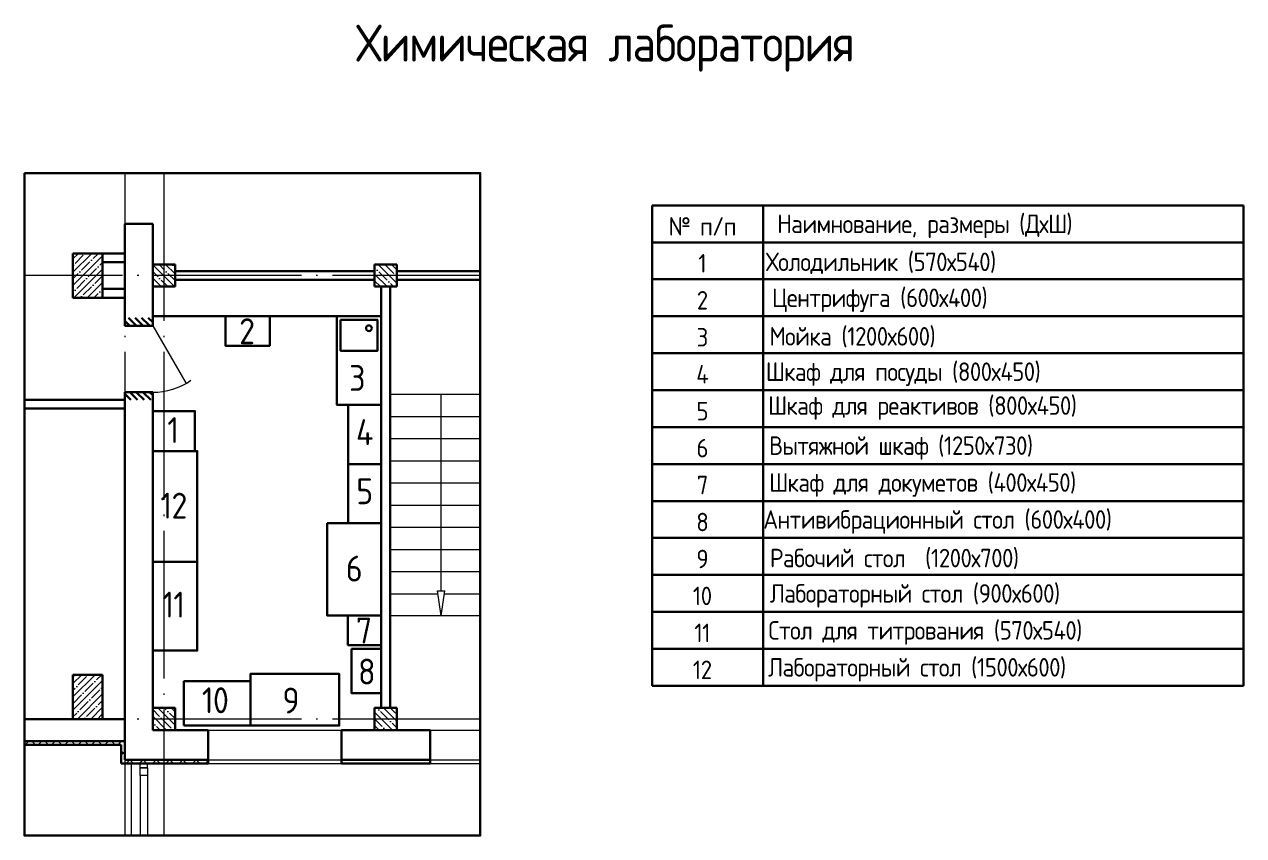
# Model space of a CAD drawing. Extents: x -965262 to 1142518, y -357520 to 71675.
# Drawn here: x -542665 to -526174, y -323648 to -312672 of the extents above; entities that cross this region are included whole.
import ezdxf

# ---------------------------------------------------------------- set-up
doc = ezdxf.new("R2010")
doc.units = 0
doc.header["$LTSCALE"] = 10
doc.linetypes.add('DOTE', pattern=[2.42, 2, -0.2, 0.02, -0.2])
doc.layers.get('0').update_dxf_attribs({"linetype": 'CONTINUOUS', "lineweight": 30})
doc.layers.add('DOTE', color=7, linetype='DOTE', lineweight=9)
doc.styles.add('GOST-2.304_Type-B', font='isocpeur.ttf', dxfattribs={"width": 0.9})
pattern_1 = [(135, (-631849.92, -313190.2), (-89.80256, -89.80256), []), (135, (-631849.92, -313100.39), (-89.80256, -89.80256), [158.75, -31.75, 0, -31.75])]
pattern_2 = [(45, (-631849.92, -313190.2), (-89.80256, 89.80256), []), (45, (-631760.11, -313190.2), (-89.80256, 89.80256), [158.75, -31.75, 0, -31.75])]
pattern_3 = [(135, (-1378181, -403695.9), (-44.9012806, -44.9012806), [])]

msp = doc.modelspace()

# ---------------------------------------------------------------- hatches: boundary and pattern name
at = {"lineweight": 15}
h = msp.add_hatch(dxfattribs=at)
h.set_pattern_fill('ANSI35', color=256, scale=20, style=0)
h.set_pattern_definition(pattern_2)
h.paths.add_polyline_path([(-541607.4, -315770.2), (-542007.4, -315770.2), (-542007.4, -316370.2), (-541607.4, -316370.2)])
h = msp.add_hatch(dxfattribs=at)
h.set_pattern_fill('ANSI35', color=256, scale=20, angle=90, style=0)
h.set_pattern_definition(pattern_1)
h.paths.add_polyline_path([(-540777.4, -315920.2), (-540927.4, -315920.2), (-540927.4, -316070.2), (-540777.4, -316070.2)])
h.paths.add_polyline_path([(-540777.4, -316070.2), (-540927.4, -316070.2), (-540927.4, -316220.2), (-540777.4, -316220.2)])
h.paths.add_polyline_path([(-540627.4, -316070.2), (-540777.4, -316070.2), (-540777.4, -316220.2), (-540627.4, -316220.2)])
h.paths.add_polyline_path([(-540627.4, -315920.2), (-540777.4, -315920.2), (-540777.4, -316070.2), (-540627.4, -316070.2)])
h = msp.add_hatch(dxfattribs=at)
h.set_pattern_fill('ANSI35', color=256, scale=20, angle=90, style=0)
h.set_pattern_definition(pattern_1)
h.paths.add_polyline_path([(-537777.4, -315920.2), (-537927.4, -315920.2), (-537927.4, -316070.2), (-537777.4, -316070.2)])
h.paths.add_polyline_path([(-537777.4, -316070.2), (-537927.4, -316070.2), (-537927.4, -316220.2), (-537777.4, -316220.2)])
h.paths.add_polyline_path([(-537627.4, -316070.2), (-537777.4, -316070.2), (-537777.4, -316220.2), (-537627.4, -316220.2)])
h.paths.add_polyline_path([(-537627.4, -315920.2), (-537777.4, -315920.2), (-537777.4, -316070.2), (-537627.4, -316070.2)])
h = msp.add_hatch()
h.set_pattern_fill('ANSI31', color=3, scale=20, angle=90)
h.set_pattern_definition(pattern_3)
h.paths.add_polyline_path([(-541227.1, -316640.2), (-540927.1, -316640.2), (-540927.1, -316740.2), (-541227.1, -316740.2)])
h.paths.add_polyline_path([(-541307.1, -316640.2), (-541227.1, -316640.2), (-541227.1, -316740.2), (-541307.1, -316740.2)])
h = msp.add_hatch()
h.set_pattern_fill('ANSI31', color=3, scale=20, angle=90)
h.set_pattern_definition(pattern_3)
h.paths.add_polyline_path([(-541226.7, -317650.3), (-540926.7, -317650.3), (-540926.7, -317750.3), (-541226.7, -317750.3)])
h.paths.add_polyline_path([(-541306.7, -317650.3), (-541226.7, -317650.3), (-541226.7, -317750.3), (-541306.7, -317750.3)])
h = msp.add_hatch(dxfattribs=at)
h.set_pattern_fill('ANSI35', color=256, scale=20, style=0)
h.set_pattern_definition(pattern_2)
h.paths.add_polyline_path([(-541607.4, -321470.2), (-542007.4, -321470.2), (-542007.4, -322070.2), (-541607.4, -322070.2)])
h = msp.add_hatch(dxfattribs=at)
h.set_pattern_fill('ANSI35', color=256, scale=20, angle=90, style=0)
h.set_pattern_definition(pattern_1)
h.paths.add_polyline_path([(-540777.4, -321920.2), (-540927.4, -321920.2), (-540927.4, -322070.2), (-540777.4, -322070.2)])
h.paths.add_polyline_path([(-540777.4, -322070.2), (-540927.4, -322070.2), (-540927.4, -322220.2), (-540777.4, -322220.2)])
h.paths.add_polyline_path([(-540627.4, -322070.2), (-540777.4, -322070.2), (-540777.4, -322220.2), (-540627.4, -322220.2)])
h.paths.add_polyline_path([(-540627.4, -321920.2), (-540777.4, -321920.2), (-540777.4, -322070.2), (-540627.4, -322070.2)])
h = msp.add_hatch(dxfattribs=at)
h.set_pattern_fill('ANSI35', color=256, scale=20, angle=90, style=0)
h.set_pattern_definition(pattern_1)
h.paths.add_polyline_path([(-537777.4, -321920.2), (-537927.4, -321920.2), (-537927.4, -322070.2), (-537777.4, -322070.2)])
h.paths.add_polyline_path([(-537777.4, -322070.2), (-537927.4, -322070.2), (-537927.4, -322220.2), (-537777.4, -322220.2)])
h.paths.add_polyline_path([(-537627.4, -322070.2), (-537777.4, -322070.2), (-537777.4, -322220.2), (-537627.4, -322220.2)])
h.paths.add_polyline_path([(-537627.4, -321920.2), (-537777.4, -321920.2), (-537777.4, -322070.2), (-537627.4, -322070.2)])
h = msp.add_hatch(dxfattribs=at)
h.set_pattern_fill('ANSI37', color=256, scale=40, angle=90)
h.set_pattern_definition([(135, (-631849.92, -313190.2), (-89.80256, -89.80256), []), (225, (-631849.92, -313190.2), (89.80256, -89.80256), [])])
h.paths.add_polyline_path([(-542664.6, -322370.2), (-542664.6, -322420.2), (-541357.4, -322420.2), (-541357.4, -322670.2), (-540177.4, -322670.2), (-540177.4, -322620.2), (-541307.4, -322620.2), (-541307.4, -322370.2)])

# ---------------------------------------------------------------- linework, layer by layer
for p, q in [((-542664.6, -314683.6, -1451.3), (-541864.6, -314683.6, -1451.3)), ((-542664.6, -315183.6, -1451.3), (-542664.6, -314683.6, -1451.3)), ((-540927.4, -316749.8, -4711.1), (-540477.4, -317529.2, -4711.1)), ((-537717.4, -317675.2, -4711.1), (-536498.7, -317675.2, -4711.1)), ((-537027.4, -320335.9, -4711.1), (-537027.4, -317675.2, -4711.1)), ((-537717.4, -317975.2, -4711.1), (-536498.7, -317975.2, -4711.1)), ((-537717.4, -318275.2, -4711.1), (-536498.7, -318275.2, -4711.1)), ((-537717.4, -318575.2, -4711.1), (-536498.7, -318575.2, -4711.1)), ((-537717.4, -318875.2, -4711.1), (-536498.7, -318875.2, -4711.1)), ((-537717.4, -319175.2, -4711.1), (-536498.7, -319175.2, -4711.1)), ((-537717.4, -319475.2, -4711.1), (-536498.7, -319475.2, -4711.1)), ((-537717.4, -319775.2, -4711.1), (-536498.7, -319775.2, -4711.1)), ((-537717.4, -320075.2, -4711.1), (-536498.7, -320075.2, -4711.1)), ((-537717.4, -320375.2, -4711.1), (-537070.7, -320375.2, -4711.1)), ((-537027.4, -320675.2, -4711.1), (-537076.4, -320335.9, -4711.1)), ((-537076.4, -320335.9, -4711.1), (-536978.4, -320335.9, -4711.1)), ((-537027.4, -320675.2, -4711.1), (-536978.4, -320335.9, -4711.1)), ((-536984.1, -320375.2, -4711.1), (-536498.7, -320375.2, -4711.1)), ((-536498.7, -320675.2, -4711.1), (-537717.4, -320675.2, -4711.1)), ((-540177.4, -322220.2, -4711.1), (-538377.4, -322220.2, -4711.1)), ((-537177.4, -322220.2, -4711.1), (-536498.7, -322220.2, -4711.1)), ((-541097.4, -322732.2, 216.9), (-541097.4, -322670.2, 216.9)), ((-540997.4, -322732.2, 216.9), (-540997.4, -322670.2, 216.9)), ((-540177.4, -322620.2, -4711.1), (-538377.4, -322620.2, -4711.1)), ((-540177.4, -322670.2, -2902.6), (-538377.4, -322670.2, -2902.6)), ((-537177.4, -322620.2, -4711.1), (-536498.7, -322620.2, -4711.1)), ((-537177.4, -322670.2, -2902.6), (-536498.7, -322670.2, -2902.6)), ((-541097.4, -322732.2, 216.9), (-541095.1, -322732.2, 216.9)), ((-541097.4, -322832.2, 216.9), (-541097.4, -322732.2, 216.9)), ((-540997.4, -322832.2, 216.9), (-541097.4, -322832.2, 216.9)), ((-541097.4, -322832.2, 216.9), (-541097.4, -323647.9, 216.9)), ((-540999.7, -322732.2, 216.9), (-541095.1, -322732.2, 216.9)), ((-541095.1, -322732.2, 216.9), (-540999.7, -322732.2, 216.9)), ((-541095.1, -322732.2, 216.9), (-541095.1, -322732.2, 216.9)), ((-541027, -322732.2, 216.9), (-541027, -322732.2, 216.9)), ((-541017.8, -322732.2, 216.9), (-541017.8, -322732.2, 216.9)), ((-540997.4, -322732.2, 216.9), (-540999.7, -322732.2, 216.9)), ((-540999.7, -322732.2, 216.9), (-540999.7, -322732.2, 216.9)), ((-540997.4, -322732.2, 216.9), (-540997.4, -322832.2, 216.9)), ((-540997.4, -322832.2, 216.9), (-540997.4, -323647.9, 216.9))]:
    msp.add_line(p, q, dxfattribs=at)
at = {"color": 6, "lineweight": 30}
for p, q in [((-534174, -315121), (-526174, -315121)), ((-534174, -315121), (-534174, -321621)), ((-532674, -315121), (-532674, -321621)), ((-526174, -315121), (-526174, -321621)), ((-534174, -315621), (-526174, -315621)), ((-534174, -316121), (-526174, -316121)), ((-534174, -316621), (-526174, -316621)), ((-534174, -317121), (-526174, -317121)), ((-534174, -317621), (-526174, -317621)), ((-534174, -318121), (-526174, -318121)), ((-534174, -318621), (-526174, -318621)), ((-534174, -319121), (-526174, -319121)), ((-534174, -319621), (-526174, -319621)), ((-534174, -320121), (-526174, -320121)), ((-534174, -320621), (-526174, -320621)), ((-534174, -321121), (-526174, -321121)), ((-534174, -321621), (-526174, -321621))]:
    msp.add_line(p, q, dxfattribs=at)
for p, q in [((-541307.4, -315370.1, -4711.1), (-540927.4, -315370, -4711.1)), ((-541307.4, -316749.8, -4711.1), (-540927.4, -316749.8, -4711.1)), ((-541307.4, -317649.8, -4711.1), (-540927.4, -317649.8, -4711.1)), ((-541307.4, -322070.2, -4741.1), (-542664.6, -322070.2, -4741.1)), ((-542664.6, -322370.2, -4741.1), (-541307.4, -322370.2, -4741.1)), ((-542664.6, -322420.2, -4741.1), (-541357.4, -322420.2, -4741.1)), ((-541357.4, -322670.2, -2902.6), (-541357.4, -322420.2, -4741.1)), ((-541357.4, -322670.2, -2902.6), (-540177.4, -322670.2, -2902.6)), ((-538377.4, -322670.2, -2902.6), (-537177.4, -322670.2, -2902.6))]:
    msp.add_line(p, q)
at = {"lineweight": 30}
for p, q in [((-541307.4, -315370.1, -4711.1), (-541307.4, -316749.8, -4711.1)), ((-540927.4, -316749.8, -4711.1), (-540927.4, -315370, -4711.1)), ((-542007.4, -315770.2, -4711.1), (-542007.4, -316370.2, -4711.1)), ((-541607.4, -315770.2, -4711.1), (-542007.4, -315770.2, -4711.1)), ((-541607.4, -316370.2, -4711.1), (-541607.4, -315770.2, -4711.1)), ((-540927.4, -315920.2, -4711.1), (-540927.4, -316220.2, -4711.1)), ((-540627.4, -315920.2, -4711.1), (-540927.4, -315920.2, -4711.1)), ((-540627.4, -316220.2, -4711.1), (-540627.4, -315920.2, -4711.1)), ((-537927.4, -315920.2, -4711.1), (-537927.4, -316220.2, -4711.1)), ((-537627.4, -315920.2, -4711.1), (-537927.4, -315920.2, -4711.1)), ((-537627.4, -316220.2, -4711.1), (-537627.4, -315920.2, -4711.1)), ((-540927.4, -316220.2, -4711.1), (-540627.4, -316220.2, -4711.1)), ((-537927.4, -316220.2, -4711.1), (-537627.4, -316220.2, -4711.1)), ((-542007.4, -316370.2, -4711.1), (-541607.4, -316370.2, -4711.1)), ((-541307.4, -317649.8, -4711.1), (-541307.4, -322620.2, -4711.1)), ((-540927.4, -322220.2, -4711.1), (-540927.4, -317649.8, -4711.1)), ((-542007.4, -321470.2, -4711.1), (-542007.4, -322070.2, -4711.1)), ((-541607.4, -321470.2, -4711.1), (-542007.4, -321470.2, -4711.1)), ((-541607.4, -322070.2, -4711.1), (-541607.4, -321470.2, -4711.1)), ((-540927.4, -321920.2, -4711.1), (-540927.4, -322220.2, -4711.1)), ((-540627.4, -321920.2, -4711.1), (-540927.4, -321920.2, -4711.1)), ((-540627.4, -322220.2, -4711.1), (-540627.4, -321920.2, -4711.1)), ((-537927.4, -321920.2, -4711.1), (-537927.4, -322220.2, -4711.1)), ((-537627.4, -321920.2, -4711.1), (-537927.4, -321920.2, -4711.1)), ((-537627.4, -322220.2, -4711.1), (-537627.4, -321920.2, -4711.1)), ((-542007.4, -322070.2, -4711.1), (-541607.4, -322070.2, -4711.1)), ((-540927.4, -322220.2, -4711.1), (-540627.4, -322220.2, -4711.1)), ((-540177.4, -322220.2, -4711.1), (-540927.4, -322220.2, -4711.1)), ((-540177.4, -322670.2, -2902.6), (-540177.4, -322220.2, -4711.1)), ((-538377.4, -322220.2, -4711.1), (-538377.4, -322670.2, -2902.6)), ((-537177.4, -322220.2, -4711.1), (-538377.4, -322220.2, -4711.1)), ((-537927.4, -322220.2, -4711.1), (-537627.4, -322220.2, -4711.1)), ((-537177.4, -322670.2, -2902.6), (-537177.4, -322220.2, -4711.1)), ((-541307.4, -322620.2, -4711.1), (-540177.4, -322620.2, -4711.1)), ((-538377.4, -322620.2, -4711.1), (-537177.4, -322620.2, -4711.1))]:
    msp.add_line(p, q, dxfattribs=at)
at = {"color": 1}
for p, q in [((-541607.4, -315890.2, -4711.1), (-541607.4, -315770.2, -4711.1)), ((-541607.4, -315770.2, -4711.1), (-541307.4, -315770.2, -4711.1)), ((-541307.4, -315770.2, -4711.1), (-541307.4, -315890.2, -4711.1)), ((-541307.4, -315890.2, -4711.1), (-541607.4, -315890.2, -4711.1)), ((-541607.4, -315890.2, -4711.1), (-541607.4, -315890.2, -4711.1)), ((-537927.4, -316010.2, -4711.1), (-540627.4, -316010.2, -4711.1)), ((-540627.4, -316010.2, -4711.1), (-540627.4, -316130.2, -4711.1)), ((-537927.4, -316010.2, -4711.1), (-537927.4, -316130.2, -4711.1)), ((-537627.4, -316010.2, -4711.1), (-536498.7, -316010.2, -4711.1)), ((-537627.4, -316010.2, -4711.1), (-537627.4, -316130.2, -4711.1)), ((-541607.4, -316370.2, -4711.1), (-541607.4, -316250.2, -4711.1)), ((-541607.4, -316250.2, -4711.1), (-541307.4, -316250.2, -4711.1)), ((-541307.4, -316250.2, -4711.1), (-541307.4, -316370.2, -4711.1)), ((-537927.4, -316130.2, -4711.1), (-540627.4, -316130.2, -4711.1)), ((-537837.4, -316220.2, -4711.1), (-537837.4, -321920.2, -4711.1)), ((-537837.4, -316220.2, -4711.1), (-537717.4, -316220.2, -4711.1)), ((-537717.4, -316220.2, -4711.1), (-537717.4, -321920.2, -4711.1)), ((-537627.4, -316130.2, -4711.1), (-536498.7, -316130.2, -4711.1)), ((-541607.4, -316370.2, -4711.1), (-541607.4, -316370.2, -4711.1)), ((-541307.4, -316370.2, -4711.1), (-541607.4, -316370.2, -4711.1)), ((-542664.6, -317750.2, -4711.1), (-541307.4, -317750.2, -4711.1)), ((-541307.4, -317750.2, -4711.1), (-541307.4, -317870.2, -4711.1)), ((-541307.4, -317870.2, -4711.1), (-542664.6, -317870.2, -4711.1)), ((-537837.4, -321920.2, -4711.1), (-537717.4, -321920.2, -4711.1))]:
    msp.add_line(p, q, dxfattribs=at)
at = {"color": 0, "lineweight": 30}
msp.add_line((-537837.4, -316620.2, -4711.1), (-540927.4, -316620.2, -4711.1), dxfattribs=at)
at = {"lineweight": 0, "ltscale": 100}
msp.add_line((-541307.4, -322170.2, -4711.1), (-541307.4, -322620.2, -4711.1), dxfattribs=at)
at = {"color": 86, "lineweight": 15}
msp.add_line((-541222.4, -322670.2, 216.9), (-541222.4, -323647.9, 216.9), dxfattribs=at)
at = {"color": 6, "lineweight": 30}
for points, elevation in [([(-542664.6, -314683.6), (-536498.7, -314683.6), (-536498.7, -323647.9), (-542664.6, -323647.9)], -1451.3), ([(-539945, -316620.2), (-539345, -316620.2), (-539345, -317020.2), (-539945, -317020.2)], -4711.1), ([(-538437.4, -316620.2), (-537837.4, -316620.2), (-537837.4, -317820.2), (-538437.4, -317820.2)], -4711.1), ([(-538387.4, -316670.2), (-537887.4, -316670.2), (-537887.4, -317087.1), (-538387.4, -317087.1)], -4711.1), ([(-540927.4, -317904), (-540357.4, -317904), (-540357.4, -318444), (-540927.4, -318444)], -4711.1), ([(-538287.4, -317820.2), (-537837.4, -317820.2), (-537837.4, -318620.2), (-538287.4, -318620.2)], -4711.1), ([(-540927.4, -318444), (-540327.4, -318444), (-540327.4, -319944), (-540927.4, -319944)], -4711.1), ([(-538287.4, -318620.2), (-537837.4, -318620.2), (-537837.4, -319420.2), (-538287.4, -319420.2)], -4711.1), ([(-538569.1, -319420.2), (-537839.1, -319420.2), (-537839.1, -320670.2), (-538569.1, -320670.2)], -4711.1), ([(-540927.4, -319944), (-540327.4, -319944), (-540327.4, -321144), (-540927.4, -321144)], -4711.1), ([(-538289.1, -320670.2), (-537839.1, -320670.2), (-537839.1, -321070.2), (-538289.1, -321070.2)], -4711.1), ([(-538239.1, -321121.2), (-537839.1, -321121.2), (-537839.1, -321721.2), (-538239.1, -321721.2)], -4711.1), ([(-540507, -322159.2), (-539607, -322159.2), (-539607, -321559.2), (-540507, -321559.2)], -4711.1), ([(-539607, -322159.2), (-538407, -322159.2), (-538407, -321459.2), (-539607, -321459.2)], -4711.1)]:
    msp.add_lwpolyline(points, close=True, dxfattribs=dict(at, elevation=elevation))
msp.add_circle((-538005, -316783), 39.1, dxfattribs=at)
at = {"lineweight": 15}
msp.add_arc((-540927.4, -316749.8, -4711.1), 900, 270, 305, dxfattribs=at)
at = {"layer": 'DOTE', "ltscale": 100, "extrusion": (0, -1, 0)}
for p, q in [((-541307.4, -314683.6, -6162.4), (-541307.4, -323647.9, -6162.4)), ((-540777.4, -314683.6, -6162.4), (-540777.4, -323647.9, -6162.4))]:
    msp.add_line(p, q, dxfattribs=at)
at = {"layer": 'DOTE', "ltscale": 100}
for p, q in [((-536498.7, -316070.2, -6162.4), (-542664.6, -316070.2, -6162.4)), ((-536498.7, -322070.2, -6162.4), (-542664.6, -322070.2, -6162.4))]:
    msp.add_line(p, q, dxfattribs=at)

# ---------------------------------------------------------------- texts
at = {"attachment_point": 5, "style": 'GOST-2.304_Type-B'}
for s, insert, char_height, width in [('{\\T0.95;Химическая лаборатория }', (-534813, -312993), 500, 7665.702), ('{\\T0.95;№ п/п}', (-533496.8, -315404.8, 2902.6), 250, 1311.563), ('{\\T0.95;Наимнование, размеры (ДхШ)}', (-530487.2, -315404.8), 250, 6712.633), ('{\\T0.95;1}', (-533496.8, -315904.8, 2902.6), 250, 1311.563), ('{\\T0.95;Холодильник (570х540)}', (-531079.2, -315904.8), 250, 6712.633), ('{\\T0.95;2}', (-533496.8, -316404.8, 2902.6), 250, 1311.563), ('{\\T0.95;Центрифуга (600х400)}', (-531096.2, -316404.8), 250, 6712.633), ('{\\T0.95;2}', (-539657.8, -316823.8, 2902.6), 350, 800), ('{\\T0.95;3}', (-533496.8, -316904.8, 2902.6), 250, 1311.563), ('{\\T0.95;Мойка (1200х600)}', (-531465.2, -316904.8), 250, 6712.633), ('{\\T0.95;3}', (-538167.3, -317455.9, -1808.5), 350, 800), ('{\\T0.95;4}', (-533496.8, -317404.8, 2902.6), 250, 1311.563), ('{\\T0.95;Шкаф для посуды (800х450)}', (-530779.2, -317404.8), 250, 6712.633), ('{\\T0.95;Шкаф для реактивов (800х450)}', (-530519.2, -317863.5), 250, 6712.633), ('{\\T0.95;5}', (-533496.8, -317904.8, 2902.6), 250, 1311.563), ('{\\T0.95;1}', (-540655.8, -318160.8, 4353.9), 350, 800), ('{\\T0.95;4}', (-538067.3, -318189, -1808.5), 350, 800), ('{\\T0.95;Вытяжной шкаф (1250х730)}', (-530809.2, -318404.8), 250, 6712.633), ('{\\T0.95;6}', (-533496.8, -318404.8, 2902.6), 250, 1311.563), ('{\\T0.95;Шкаф для докуметов (400х450)}', (-530516.2, -318904.8), 250, 6712.633), ('{\\T0.95;5}', (-538067.3, -318989, -1808.5), 350, 800), ('{\\T0.95;7}', (-533496.8, -318904.8, 2902.6), 250, 1311.563), ('{\\T0.95;12}', (-540647.8, -319183.8, 4353.9), 350, 800), ('{\\T0.95;Антивибрационный стол (600х400)}', (-530315.2, -319404.8), 250, 6712.633), ('{\\T0.95;8}', (-533496.8, -319404.8, 2902.6), 250, 1311.563), ('{\\T0.95;Рабочий стол  (1200х700)}', (-530898.2, -319904.8), 250, 6712.633), ('{\\T0.95;6}', (-538208.3, -320035, -1808.5), 350, 800), ('{\\T0.95;9}', (-533496.8, -319904.8, 2902.6), 250, 1311.563), ('{\\T0.95;Лабораторный стол (900х600)}', (-530621.2, -320404.8), 250, 6712.633), ('{\\T0.95;11}', (-540649.8, -320522.8, 4353.9), 350, 800), ('{\\T0.95;10}', (-533496.8, -320404.8, 2902.6), 250, 1311.563), ('{\\T0.95;7}', (-538075.8, -320873, -1808.5), 350, 800), ('{\\T0.95;Стол для титрования (570х540)}', (-530480.2, -320904.8), 250, 6712.633), ('{\\T0.95;11}', (-533496.8, -320904.8, 2902.6), 250, 1311.563), ('{\\T0.95;Лабораторный стол (1500х600)}', (-530592.2, -321404.8), 250, 6712.633), ('{\\T0.95;8}', (-538038.8, -321428, -1808.5), 350, 800), ('{\\T0.95;12}', (-533496.8, -321404.8, 2902.6), 250, 1311.563), ('{\\T0.95;10}', (-540086.8, -321816.8, 2902.6), 350, 800), ('{\\T0.95;9}', (-539064.8, -321820, -1808.5), 350, 800)]:
    msp.add_mtext(s, dxfattribs=dict(at, insert=insert, char_height=char_height, width=width))

doc.saveas('drawing.dxf')
